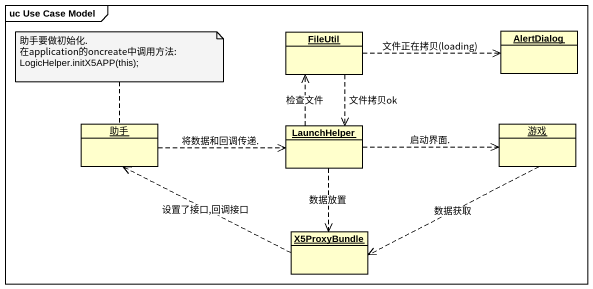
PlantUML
@startuml
mainframe uc Use Case Model
hide circle
hide empty members
object FileUtil
object AlertDialog
object 助手
object LaunchHelper
object 游戏
object X5ProxyBundle
FileUtil .right.> AlertDialog : 文件正在拷贝(loading)
FileUtil ..> LaunchHelper : 文件拷贝ok
助手 .right.> LaunchHelper : 将数据和回调传递.
LaunchHelper .up.> FileUtil : 检查文件
LaunchHelper .right.> 游戏 : 启动界面.
LaunchHelper ..> X5ProxyBundle : 数据放置
游戏 .left.> X5ProxyBundle : 数据获取
X5ProxyBundle .left.> 助手 : 设置了接口,回调接口
note top of 助手
  助手要做初始化. 在application的oncreate中调用方法:
  LogicHelper.initX5APP(this);
end note
@enduml
